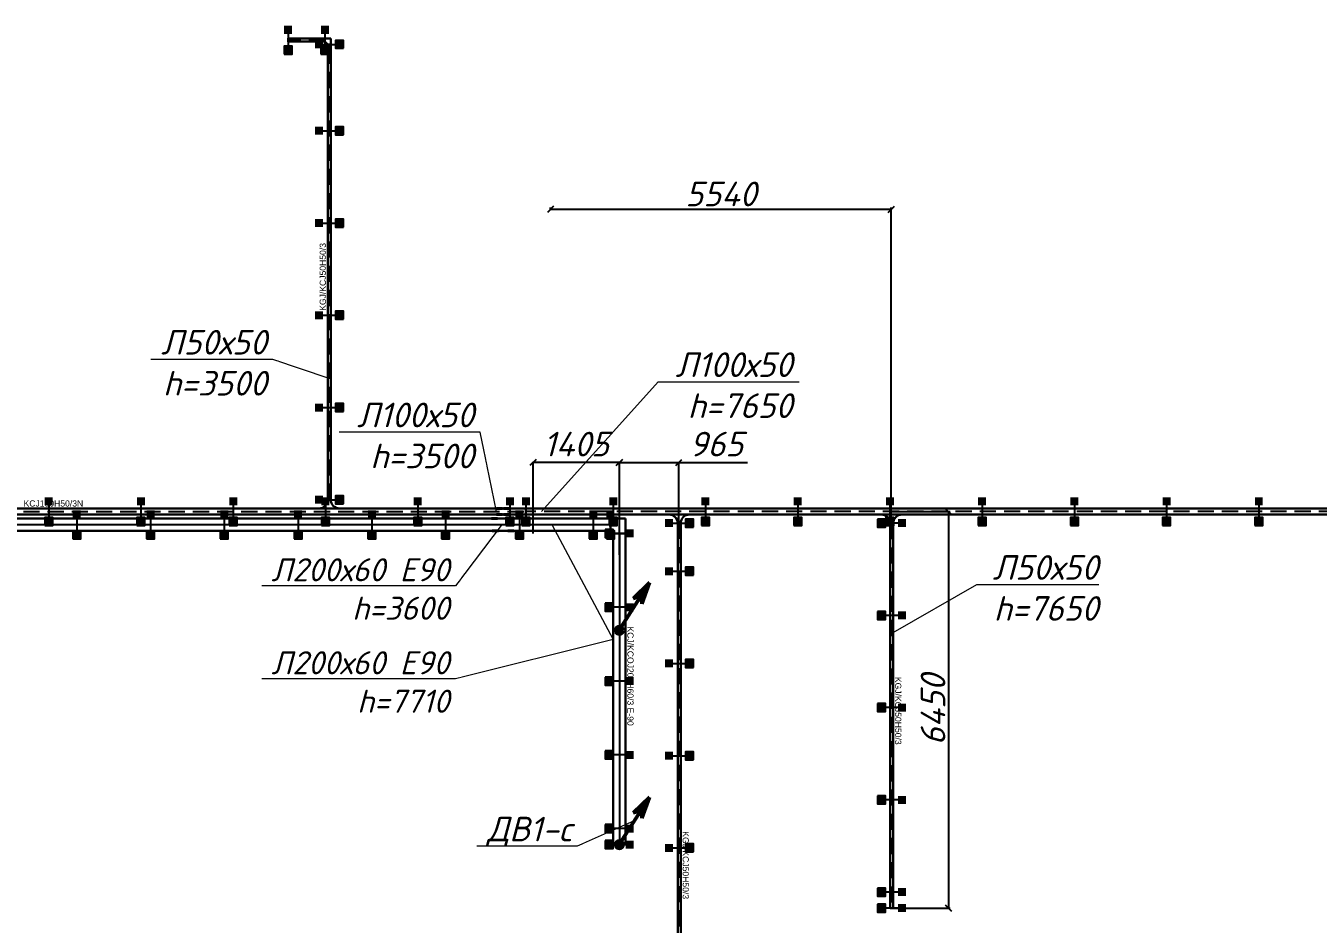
# Model space of a CAD drawing. Extents: x 221643 to 289394, y 86804 to 109436.
# Drawn here: x 246856 to 248958, y 102411 to 103871 of the extents above; entities that cross this region are included whole.
import ezdxf
from ezdxf import colors
from ezdxf.entities.mleader import LeaderData, LeaderLine
from ezdxf.math import Vec2, Vec3

# ---------------------------------------------------------------- set-up
doc = ezdxf.new("R2010")
doc.units = 0
doc.linetypes.add('DASHED2', pattern=[0.375, 0.25, -0.125])
doc.layers.get('Defpoints').update_dxf_attribs({"color": 140})
doc.layers.add('BAKS_opis', color=7, linetype='Continuous')
doc.layers.add("E_Прив'язки", color=24, linetype='Continuous')
for name, color, linetype, lineweight in [('E_Лотки', 5, 'Continuous', 30), ('E_Лотки_аварійні', 1, 'Continuous', 30), ('E_Позначення', 7, 'Continuous', 15), ('E_Щити', 1, 'Continuous', 50)]:
    doc.layers.add(name, color=color, linetype=linetype, lineweight=lineweight)
doc.layers.add('E_Лотки_опори_опуски', color=2, linetype='Continuous', plot=False)
doc.styles.add('GOST 2.304', font='isocpeui.ttf')
doc.styles.add('ROMANS', font='ROMANS')
doc.styles.get("Standard").update_dxf_attribs({"font": 'arial.ttf'})
doc.styles.add('ГОСТ 2.304', font='isocpeui.ttf')
doc.dimstyles.new('1to10', dxfattribs={"dimtxt": 40, "dimasz": 10, "dimexe": 3, "dimexo": 0, "dimgap": 5, "dimtad": 1, "dimdec": 0, "dimlfac": 10, "dimrnd": 5, "dimtxsty": 'GOST 2.304', "dimblk": 'OBLIQUE', "dimcen": 2.5, "dimadec": 0, "dimazin": 0, "dimtfac": 1, "dimtdec": 0, "dimtmove": 0, "dimatfit": 3, "dimfxl": 1, "dimarcsym": 0})
doc.dimstyles.new('ISO-25', dxfattribs={"dimtxt": 2.5, "dimasz": 2.5, "dimexe": 1.25, "dimexo": 0.625, "dimtad": 1, "dimtxsty": 'Standard', "dimcen": 2.5, "dimadec": 0, "dimazin": 0, "dimtfac": 1, "dimtmove": 0, "dimatfit": 3, "dimfxl": 1, "dimarcsym": 0})

# ---------------------------------------------------------------- blocks, each defined once
blk = doc.blocks.new('_None')
blk = doc.blocks.new('*U15')
at = {"lineweight": -2}
h = blk.add_hatch(color=256, dxfattribs=at)
h.paths.add_polyline_path([(8.77, 16.13), (3.9, 10.61), (6.34, 11.65)])
h.paths.add_polyline_path([(8.77, 16.13), (6.34, 11.65), (6.79, 9.05)])
h = blk.add_hatch(color=256, dxfattribs=at)
edge = h.paths.add_edge_path()
edge.add_arc((0.07, 0), 1.28, 0, 360)
for p, q in [((0, 0), (8.77, 16.13)), ((8.77, 16.13), (3.9, 10.61)), ((8.77, 16.13), (6.79, 9.05)), ((3.9, 10.61), (6.34, 11.65)), ((6.34, 11.65), (6.79, 9.05))]:
    blk.add_line(p, q, dxfattribs=at)
blk.add_circle((0.11, 0), 1.24, dxfattribs=at)
blk = doc.blocks.new('BAKS_452')
at = {"layer": 'BAKS_opis', "color": 105, "linetype": 'DASHED2'}
blk.add_line((0, 0), (0, -505.9), dxfattribs=at)
at = {"layer": 'E_Лотки_аварійні'}
for points in [[(-10, 0), (-10, -505.9), (10, -505.9), (10, 0)], [(-10, 0), (-10, -505.9), (-10, -505.9), (-10, 0)], [(10, 0), (10, -505.9), (-10, -505.9), (-10, 0)], [(10, 0), (10, -505.9), (10, -505.9), (10, 0)]]:
    blk.add_3dface(points, dxfattribs=at)
at = {"flags": 1}
for tag, p in [('LENGTH', (0, 14.5)), ('ID', (10, 14.5)), ('ATT_1', (0, -505.9)), ('ATT_2', (0, -505.9)), ('ATT_3', (0, -505.9)), ('ATT_4', (0, -505.9)), ('ATT_5', (0, -505.9)), ('AN', (0, -505.9)), ('TYP', (0, -505.9)), ('NAME', (0, -505.9)), ('P1X', (0, -505.9)), ('P2X', (0, -505.9)), ('P1Y', (0, -505.9)), ('P2Y', (0, -505.9)), ('LUSTRO', (0, -505.9))]:
    blk.add_attdef(tag, p, '', height=2.5, dxfattribs=at)
at = {"layer": 'BAKS_opis'}
blk.add_attdef('SYMBOL', (13, -151.2), '', height=10, rotation=270, dxfattribs=at)
blk = doc.blocks.new('A$C59DD2DC5')
at = {"linetype": 'Continuous'}
for p, q in [((0, 245), (200, 245)), ((0, 245), (0, 0)), ((200, 245), (245, 200)), ((245, 200), (245, 0)), ((245, 0), (0, 0))]:
    blk.add_line(p, q, dxfattribs=at)
blk = doc.blocks.new('KK___200')
at = {"xscale": 0.1, "yscale": 0.1, "zscale": 0.1, "rotation": 270}
blk.add_blockref('A$C59DD2DC5', (-10, 24.5), dxfattribs=at)
at = {"style": 'ROMANS', "flags": 9}
for tag, p in [('SYMBOL', (-1539.6, 1841)), ('ID', (-1539.3, 1841)), ('NAME', (-1538.9, 1841)), ('TYP', (-1538.6, 1841)), ('LENGTH', (-1538.3, 1841)), ('ATT_1', (-1538, 1841)), ('ATT_2', (-1537.6, 1841)), ('ATT_3', (-1537.3, 1841)), ('ATT_4', (-1536.9, 1841)), ('ATT_5', (-1536.5, 1841)), ('LUSTRO', (-1536.2, 1841)), ('P1', (-1535.8, 1841)), ('P2', (-1535.5, 1841)), ('AN', (-1535.2, 1841))]:
    blk.add_attdef(tag, p, '', height=0.3, rotation=90, dxfattribs=at)
blk = doc.blocks.new('BAKS_453')
at = {"layer": 'BAKS_opis', "color": 105, "linetype": 'DASHED2'}
blk.add_line((0, 0), (2668, 0), dxfattribs=at)
at = {"layer": 'E_Лотки_аварійні'}
for points in [[(0, -10), (2668, -10), (2668, 10), (0, 10)], [(0, 10), (2668, 10), (2668, -10), (0, -10)], [(0, 10), (2668, 10), (2668, 10), (0, 10)], [(0, -10), (2668, -10), (2668, -10), (0, -10)]]:
    blk.add_3dface(points, dxfattribs=at)
at = {"flags": 1}
for tag, p in [('ID', (-14.5, 10)), ('LENGTH', (-14.5, 0)), ('ATT_1', (2682.5, 0)), ('ATT_2', (2682.5, 0)), ('ATT_3', (2682.5, 0)), ('ATT_4', (2682.5, 0)), ('ATT_5', (2682.5, 0)), ('AN', (2682.5, 0)), ('TYP', (2682.5, 0)), ('NAME', (2682.5, 0)), ('P1X', (2682.5, 0)), ('P2X', (2682.5, 0)), ('P1Y', (2682.5, 0)), ('P2Y', (2682.5, 0))]:
    blk.add_attdef(tag, p, '', height=2.5, dxfattribs=at)
at = {"layer": 'BAKS_opis'}
blk.add_attdef('SYMBOL', (1239.5, 13), '', height=10, rotation=360, dxfattribs=at)
blk = doc.blocks.new('_Oblique')
at = {"color": 0, "linetype": 'ByBlock', "lineweight": -2}
blk.add_line((-0.5, -0.5), (0.5, 0.5), dxfattribs=at)
blk = doc.blocks.new('*D422')
at = {"layer": 'Defpoints', "color": 0, "transparency": 16777216}
for p in [(247681.3, 103161.2), (247681.3, 103045.8), (247821.7, 103011.1)]:
    blk.add_point(p, dxfattribs=at)
at = {"layer": "E_Прив'язки", "color": 0, "lineweight": -2, "transparency": 16777216}
for p, q in [((247681.3, 103045.8), (247681.3, 103162.5)), ((247821.7, 103161.2), (247681.3, 103161.2)), ((247821.7, 103011.1), (247821.7, 103162.5))]:
    blk.add_line(p, q, dxfattribs=at)
at = {"layer": "E_Прив'язки", "color": 0, "lineweight": -2, "transparency": 16777216, "xscale": 10, "yscale": 10, "zscale": 10, "rotation": 180}
blk.add_blockref('_Oblique', (247681.3, 103161.2), dxfattribs=at)
at = {"layer": "E_Прив'язки", "color": 0, "lineweight": -2, "transparency": 16777216, "xscale": 10, "yscale": 10, "zscale": 10}
blk.add_blockref('_Oblique', (247821.7, 103161.2), dxfattribs=at)
at = {"layer": "E_Прив'язки", "color": 0, "transparency": 16777216, "insert": (247751.5, 103191.2), "char_height": 40, "attachment_point": 5, "style": 'GOST 2.304', "bg_fill": 3, "box_fill_scale": 1.1, "bg_fill_color": 256, "bg_fill_true_color": 13158600, "bg_fill_transparency": 0}
blk.add_mtext('1405', dxfattribs=at)
blk = doc.blocks.new('*D423')
at = {"layer": 'Defpoints', "color": 0, "transparency": 16777216}
for p in [(247918.3, 103161.2), (247918.3, 103045.8), (247821.7, 103011.1)]:
    blk.add_point(p, dxfattribs=at)
at = {"layer": "E_Прив'язки", "color": 0, "lineweight": -2, "transparency": 16777216}
for p, q in [((247821.7, 103011.1), (247821.7, 103162.5)), ((247821.7, 103161.2), (247918.3, 103161.2)), ((247918.3, 103045.8), (247918.3, 103162.5)), ((247918.3, 103161.2), (248030.3, 103161.2))]:
    blk.add_line(p, q, dxfattribs=at)
at = {"layer": "E_Прив'язки", "color": 0, "lineweight": -2, "transparency": 16777216, "xscale": 10, "yscale": 10, "zscale": 10, "rotation": 180}
blk.add_blockref('_Oblique', (247821.7, 103161.2), dxfattribs=at)
at = {"layer": "E_Прив'язки", "color": 0, "lineweight": -2, "transparency": 16777216, "xscale": 10, "yscale": 10, "zscale": 10}
blk.add_blockref('_Oblique', (247918.3, 103161.2), dxfattribs=at)
at = {"layer": "E_Прив'язки", "color": 0, "transparency": 16777216, "insert": (247979.3, 103191.2), "char_height": 40, "attachment_point": 5, "style": 'GOST 2.304', "bg_fill": 3, "box_fill_scale": 1.1, "bg_fill_color": 256, "bg_fill_true_color": 13158600, "bg_fill_transparency": 0}
blk.add_mtext('965', dxfattribs=at)
blk = doc.blocks.new('A$C3C5B6495')
at = {"linetype": 'Continuous'}
for p, q in [((0, 33), (0, 0)), ((14, 19), (14, 14))]:
    blk.add_line(p, q, dxfattribs=at)
for centre, start, end in [((14, 33), 180, 270), ((14, 0), 90, 180)]:
    blk.add_arc(centre, 14, start, end, dxfattribs=at)
blk = doc.blocks.new('TKD___50')
blk.add_blockref('A$C3C5B6495', (0, -16.5))
blk = doc.blocks.new('BAKS_1677')
at = {"layer": 'BAKS_opis', "linetype": 'DASHED2', "ltscale": 105}
blk.add_line((0, 0), (0, -626), dxfattribs=at)
at = {"layer": 'E_Лотки'}
for points in [[(-2.5, 0), (-2.5, -626), (2.5, -626), (2.5, 0)], [(-2.5, 0), (-2.5, -626), (-2.5, -626), (-2.5, 0)], [(2.5, 0), (2.5, -626), (-2.5, -626), (-2.5, 0)], [(2.5, 0), (2.5, -626), (2.5, -626), (2.5, 0)]]:
    blk.add_3dface(points, dxfattribs=at)
at = {"flags": 1}
for tag, p in [('LENGTH', (0, 0)), ('ID', (2.5, 0)), ('ATT_2', (0, -626)), ('ATT_3', (0, -626)), ('ATT_1', (0, -626)), ('ATT_4', (0, -626)), ('ATT_5', (0, -626)), ('AN', (0, -626)), ('TYP', (0, -626)), ('P2X', (0, -626)), ('P2Y', (0, -626)), ('LUSTRO', (0, -626)), ('NAME', (0, -626)), ('P1X', (0, -626)), ('P1Y', (0, -626))]:
    blk.add_attdef(tag, p, '', height=2.5, dxfattribs=at)
at = {"layer": 'BAKS_opis'}
blk.add_attdef('SYMBOL', (5.5, -250), '', height=10, rotation=270, dxfattribs=at)
blk = doc.blocks.new('BAKS_1683')
at = {"layer": 'BAKS_opis', "linetype": 'DASHED2', "ltscale": 105}
blk.add_line((0, 0), (0, 1128.2), dxfattribs=at)
at = {"layer": 'E_Лотки'}
for points in [[(2.5, 0), (2.5, 1128.2), (-2.5, 1128.2), (-2.5, 0)], [(-2.5, 0), (-2.5, 1128.2), (2.5, 1128.2), (2.5, 0)], [(-2.5, 0), (-2.5, 1128.2), (-2.5, 1128.2), (-2.5, 0)], [(2.5, 0), (2.5, 1128.2), (2.5, 1128.2), (2.5, 0)]]:
    blk.add_3dface(points, dxfattribs=at)
at = {"flags": 1}
for tag, p in [('ATT_2', (0, 1128.2)), ('ATT_3', (0, 1128.2)), ('ATT_1', (0, 1128.2)), ('ATT_4', (0, 1128.2)), ('ATT_5', (0, 1128.2)), ('AN', (0, 1128.2)), ('TYP', (0, 1128.2)), ('P2X', (0, 1128.2)), ('P2Y', (0, 1128.2)), ('LUSTRO', (0, 1128.2)), ('NAME', (0, 1128.2)), ('P1X', (0, 1128.2)), ('P1Y', (0, 1128.2)), ('ID', (-2.5, 0)), ('LENGTH', (0, 0))]:
    blk.add_attdef(tag, p, '', height=2.5, dxfattribs=at)
at = {"layer": 'BAKS_opis'}
blk.add_attdef('SYMBOL', (5.5, 627.1), '', height=10, rotation=270, dxfattribs=at)
blk = doc.blocks.new('A$C44C0357C')
at = {"linetype": 'Continuous'}
for p, q in [((0, 95), (50, 95)), ((0, 95), (0, 0)), ((95, 0), (0, 0)), ((50, 95), (95, 50)), ((95, 50), (95, 0))]:
    blk.add_line(p, q, dxfattribs=at)
blk = doc.blocks.new('KK___50')
at = {"xscale": 0.1, "yscale": 0.1, "zscale": 0.1, "rotation": 270}
blk.add_blockref('A$C44C0357C', (-2.5, 9.5), dxfattribs=at)
at = {"style": 'ROMANS', "flags": 9}
for tag, p in [('SYMBOL', (-1370.4, 2080.3)), ('NAME', (-1369.7, 2080.3)), ('TYP', (-1369.4, 2080.3)), ('LENGTH', (-1369.1, 2080.3)), ('ATT_1', (-1368.7, 2080.3)), ('ATT_2', (-1368.4, 2080.3)), ('ATT_3', (-1368, 2080.3)), ('ATT_4', (-1367.7, 2080.3)), ('ATT_5', (-1367.3, 2080.3)), ('LUSTRO', (-1366.9, 2080.3)), ('P2', (-1366.3, 2080.3)), ('AN', (-1366, 2080.3)), ('ID', (-1370, 2080.3)), ('P1', (-1366.6, 2080.3))]:
    blk.add_attdef(tag, p, '', height=0.3, rotation=90, dxfattribs=at)
blk = doc.blocks.new('BAKS_1685')
at = {"layer": 'BAKS_opis', "linetype": 'DASHED2', "ltscale": 105}
blk.add_line((0, 0), (0, 740.6), dxfattribs=at)
at = {"layer": 'E_Лотки'}
for points in [[(2.5, 0), (2.5, 740.6), (-2.5, 740.6), (-2.5, 0)], [(-2.5, 0), (-2.5, 740.6), (2.5, 740.6), (2.5, 0)], [(-2.5, 0), (-2.5, 740.6), (-2.5, 740.6), (-2.5, 0)], [(2.5, 0), (2.5, 740.6), (2.5, 740.6), (2.5, 0)]]:
    blk.add_3dface(points, dxfattribs=at)
at = {"flags": 1}
for tag, p in [('ATT_1', (0, 740.6)), ('ATT_2', (0, 740.6)), ('ATT_3', (0, 740.6)), ('ATT_4', (0, 740.6)), ('ATT_5', (0, 740.6)), ('AN', (0, 740.6)), ('TYP', (0, 740.6)), ('NAME', (0, 740.6)), ('P1X', (0, 740.6)), ('P2X', (0, 740.6)), ('P1Y', (0, 740.6)), ('P2Y', (0, 740.6)), ('LUSTRO', (0, 740.6)), ('ID', (-2.5, 0)), ('LENGTH', (0, 0))]:
    blk.add_attdef(tag, p, '', height=2.5, dxfattribs=at)
at = {"layer": 'BAKS_opis'}
blk.add_attdef('SYMBOL', (-5.5, 307.3), '', height=10, rotation=90, dxfattribs=at)
blk = doc.blocks.new('BAKS_1686')
at = {"layer": 'BAKS_opis', "linetype": 'DASHED2', "ltscale": 105}
blk.add_line((0, 0), (-60, 0), dxfattribs=at)
at = {"layer": 'E_Лотки'}
for points in [[(0, 2.5), (-60, 2.5), (-60, -2.5), (0, -2.5)], [(0, 2.5), (-60, 2.5), (-60, 2.5), (0, 2.5)], [(0, -2.5), (-60, -2.5), (-60, 2.5), (0, 2.5)], [(0, -2.5), (-60, -2.5), (-60, -2.5), (0, -2.5)]]:
    blk.add_3dface(points, dxfattribs=at)
at = {"flags": 1}
for tag, p in [('ATT_1', (-60, 0)), ('ATT_2', (-60, 0)), ('ATT_3', (-60, 0)), ('ATT_4', (-60, 0)), ('ATT_5', (-60, 0)), ('AN', (-60, 0)), ('TYP', (-60, 0)), ('NAME', (-60, 0)), ('P1X', (-60, 0)), ('P2X', (-60, 0)), ('P1Y', (-60, 0)), ('P2Y', (-60, 0)), ('LUSTRO', (-60, 0)), ('LENGTH', (0, 0)), ('ID', (0, -2.5))]:
    blk.add_attdef(tag, p, '', height=2.5, dxfattribs=at)
at = {"layer": 'BAKS_opis', "flags": 1}
blk.add_attdef('SYMBOL', (-30, 5.5), '', height=10, rotation=0, dxfattribs=at)
blk = doc.blocks.new('A$C34620F73')
for p, q in [((0, 1), (10, 1)), ((0, 0), (0, 1)), ((10, 0), (0, 0)), ((10, 1), (10, 0))]:
    blk.add_line(p, q)
blk = doc.blocks.new('LG___H')
at = {"rotation": 270}
blk.add_blockref('A$C34620F73', (-0.5, 10), dxfattribs=at)
at = {"style": 'ROMANS', "flags": 9}
for tag, p in [('SYMBOL', (-0.7, 7.2)), ('ID', (-0.7, 6.8)), ('NAME', (-0.7, 6.5)), ('TYP', (-0.7, 6.2)), ('LENGTH', (-0.7, 5.9)), ('ATT_1', (-0.7, 5.5)), ('ATT_2', (-0.7, 5.2)), ('ATT_3', (-0.7, 4.8)), ('ATT_4', (-0.7, 4.5)), ('ATT_5', (-0.7, 4.1)), ('LUSTRO', (-0.7, 3.7)), ('P1', (-0.7, 3.4)), ('P2', (-0.7, 3.1)), ('AN', (-0.7, 2.8))]:
    blk.add_attdef(tag, p, '', height=0.3, dxfattribs=at)
blk = doc.blocks.new('BAKS_1716')
at = {"layer": 'BAKS_opis', "linetype": 'DASHED2', "ltscale": 105}
blk.add_line((0, 0), (-3442, 0), dxfattribs=at)
at = {"layer": 'E_Лотки'}
for points in [[(0, 5), (-3442, 5), (-3442, -5), (0, -5)], [(0, 5), (-3442, 5), (-3442, 5), (0, 5)], [(0, -5), (-3442, -5), (-3442, 5), (0, 5)], [(0, -5), (-3442, -5), (-3442, -5), (0, -5)]]:
    blk.add_3dface(points, dxfattribs=at)
at = {"flags": 1}
for tag, p in [('ATT_1', (-3442, 0)), ('ATT_2', (-3442, 0)), ('ATT_3', (-3442, 0)), ('ATT_4', (-3442, 0)), ('ATT_5', (-3442, 0)), ('AN', (-3442, 0)), ('TYP', (-3442, 0)), ('NAME', (-3442, 0)), ('P1X', (-3442, 0)), ('P2X', (-3442, 0)), ('P1Y', (-3442, 0)), ('P2Y', (-3442, 0)), ('LUSTRO', (-3442, 0)), ('LENGTH', (0, 0)), ('ID', (0, -5))]:
    blk.add_attdef(tag, p, '', height=2.5, dxfattribs=at)
at = {"layer": 'BAKS_opis'}
blk.add_attdef('SYMBOL', (-1775, 8), '', height=10, rotation=360, dxfattribs=at)
blk = doc.blocks.new('BAKS_1717')
at = {"layer": 'BAKS_opis', "linetype": 'DASHED2', "ltscale": 105}
blk.add_line((0, 0), (1526, 0), dxfattribs=at)
at = {"layer": 'E_Лотки'}
for points in [[(0, -5), (1526, -5), (1526, 5), (0, 5)], [(0, 5), (1526, 5), (1526, -5), (0, -5)], [(0, 5), (1526, 5), (1526, 5), (0, 5)], [(0, -5), (1526, -5), (1526, -5), (0, -5)]]:
    blk.add_3dface(points, dxfattribs=at)
at = {"flags": 1}
for tag, p in [('ID', (0, 5)), ('LENGTH', (0, 0)), ('ATT_1', (1526, 0)), ('ATT_2', (1526, 0)), ('ATT_3', (1526, 0)), ('ATT_4', (1526, 0)), ('ATT_5', (1526, 0)), ('AN', (1526, 0)), ('TYP', (1526, 0)), ('NAME', (1526, 0)), ('P1X', (1526, 0)), ('P2X', (1526, 0)), ('P1Y', (1526, 0)), ('P2Y', (1526, 0)), ('LUSTRO', (1526, 0))]:
    blk.add_attdef(tag, p, '', height=2.5, dxfattribs=at)
at = {"layer": 'BAKS_opis'}
blk.add_attdef('SYMBOL', (709, 8), '', height=10, rotation=360, dxfattribs=at)
blk = doc.blocks.new('podpora_200')
for points in [[(-6.5, 10), (0, 10), (6.5, 10), (6.5, 23.1), (-6.5, 23.1)], [(-6.5, -23.1), (6.5, -23.1), (6.5, -10), (-6.5, -10)]]:
    blk.add_hatch(color=256).paths.add_polyline_path(points)
blk.add_line((0, 10), (0, -10))
blk.add_lwpolyline([(-6.5, -23.1), (6.5, -23.1), (6.5, -10), (-6.5, -10)], close=True)
at = {"style": 'ROMANS', "flags": 9}
for tag, p in [('SYMBOL', (3.3, 14.9)), ('TYP', (3.3, 13.9)), ('ATT_1', (3.3, 13.2)), ('ATT_2', (3.3, 12.9)), ('ATT_3', (3.3, 12.5)), ('ATT_4', (3.3, 12.2)), ('ATT_5', (3.3, 11.8)), ('AN', (3.3, 10.8)), ('ELEM', (3.3, 10.5)), ('ID', (3.3, 14.5)), ('NAME', (3.3, 14.2)), ('LENGTH', (3.3, 13.6)), ('P1', (3.3, 11.4)), ('P2', (3.3, 11.1))]:
    blk.add_attdef(tag, p, '', height=0.3, dxfattribs=at)
blk = doc.blocks.new('*D1729')
at = {"layer": 'Defpoints', "color": 0, "transparency": 16777216}
for p in [(247709.7, 103572.9), (247709.7, 103572.9), (248263.9, 103062.6)]:
    blk.add_point(p, dxfattribs=at)
at = {"layer": "E_Прив'язки", "color": 0, "lineweight": -2, "transparency": 16777216}
for p, q in [((247709.7, 103572.9), (247709.7, 103575.9)), ((248263.9, 103062.6), (248263.9, 103575.9)), ((248263.9, 103572.9), (247709.7, 103572.9))]:
    blk.add_line(p, q, dxfattribs=at)
at = {"layer": "E_Прив'язки", "color": 0, "lineweight": -2, "transparency": 16777216, "xscale": 10, "yscale": 10, "zscale": 10, "rotation": 180}
blk.add_blockref('_Oblique', (247709.7, 103572.9), dxfattribs=at)
at = {"layer": "E_Прив'язки", "color": 0, "lineweight": -2, "transparency": 16777216, "xscale": 10, "yscale": 10, "zscale": 10}
blk.add_blockref('_Oblique', (248263.9, 103572.9), dxfattribs=at)
at = {"layer": "E_Прив'язки", "color": 0, "transparency": 16777216, "insert": (247986.8, 103597.9), "char_height": 40, "attachment_point": 5, "style": 'GOST 2.304'}
blk.add_mtext('5540', dxfattribs=at)
blk = doc.blocks.new('*D1731')
at = {"layer": 'Defpoints', "color": 0, "transparency": 16777216}
for p in [(248264.6, 103081.6), (248264.6, 102436.7), (248356.8, 102436.7)]:
    blk.add_point(p, dxfattribs=at)
at = {"layer": "E_Прив'язки", "color": 0, "lineweight": -2, "transparency": 16777216}
for p, q in [((248264.6, 103081.6), (248359.8, 103081.6)), ((248356.8, 103081.6), (248356.8, 102436.7)), ((248264.6, 102436.7), (248359.8, 102436.7))]:
    blk.add_line(p, q, dxfattribs=at)
at = {"layer": "E_Прив'язки", "color": 0, "lineweight": -2, "transparency": 16777216, "xscale": 10, "yscale": 10, "zscale": 10}
for p, rotation in [((248356.8, 103081.6), 90), ((248356.8, 102436.7), 270)]:
    blk.add_blockref('_Oblique', p, dxfattribs=dict(at, rotation=rotation))
at = {"layer": "E_Прив'язки", "color": 0, "transparency": 16777216, "insert": (248331.8, 102759.1), "char_height": 40, "attachment_point": 5, "rotation": 90, "style": 'GOST 2.304'}
blk.add_mtext('6450', dxfattribs=at)

msp = doc.modelspace()

# ---------------------------------------------------------------- block references
at = {"layer": 'E_Лотки'}
msp.add_blockref('BAKS_1686', (247342.8405, 103848.2261), dxfattribs=at)
for name, p, rotation in [('KK___50', (247342.8405, 103848.2261), 270), ('TKD___50', (247349.8405, 103086.6243), 89.99999999999999), ('LG___H', (247631.766, 103086.6243), 90), ('LG___H', (247631.766, 103076.6243), 90), ('LG___H', (247643.0319, 103086.6243), 90), ('LG___H', (247643.0319, 103076.6243), 90), ('TKD___50', (248264.6125, 103076.6243), 270)]:
    msp.add_blockref(name, p, dxfattribs=dict(at, rotation=rotation))
for name, p in [('BAKS_1685', (247349.8405, 103100.6243)), ('BAKS_1677', (248264.6125, 103062.6243))]:
    msp.add_blockref(name, p, dxfattribs=at).add_auto_attribs({'SYMBOL': 'KGJ/KCJ50H50/3'})
at = {"layer": 'E_Лотки_аварійні'}
msp.add_blockref('BAKS_453', (245139.1584, 103060.309), dxfattribs=at)
for name, p, rotation in [('LG___H', (247623.7247, 103070.309), 90), ('LG___H', (247648.8879, 103070.309), 90), ('KK___200', (247807.2014, 103060.309), 269.9999999999994), ('LG___H', (247624.8984, 103050.309), 90), ('LG___H', (247650.0616, 103050.309), 90)]:
    msp.add_blockref(name, p, dxfattribs=dict(at, rotation=rotation))
msp.add_blockref('BAKS_452', (247821.7014, 103045.809), dxfattribs=at).add_auto_attribs({'SYMBOL': 'KCJ/KCOJ200H60/3 E-90'})
at = {"layer": 'E_Лотки_опори_опуски'}
for p in [(247282.8251, 103848.2261), (247342.8405, 103848.2261), (246893.6584, 103081.6243), (247043.6584, 103081.6243), (247193.6584, 103081.6243), (247343.6584, 103081.6243), (247493.6584, 103081.6243), (247643.6584, 103081.6243), (248111.6584, 103081.6243), (248261.6584, 103081.6243), (248411.6584, 103081.6243), (248561.6584, 103081.6243), (248711.6584, 103081.6243), (248861.6584, 103081.6243), (246939.1584, 103060.309), (247059.1584, 103060.309), (247179.1584, 103060.309), (247299.1584, 103060.309), (247419.1584, 103060.309), (247539.1584, 103060.309), (247659.1584, 103060.309)]:
    msp.add_blockref('podpora_200', p, dxfattribs=at)
for p, rotation in [((247349.8405, 103841.2261), 90), ((247349.8405, 103700.6243), 90), ((247349.8405, 103550.6243), 90), ((247349.8405, 103400.6243), 90), ((247349.8405, 103250.6243), 90), ((247349.8405, 103100.6243), 90), ((248264.6125, 103062.6243), 270), ((247919.0791, 102984.409), 90), ((247821.7014, 102925.809), 270), ((248264.6125, 102912.6243), 270), ((247919.0791, 102834.409), 90), ((247821.7014, 102805.809), 270), ((248264.6125, 102762.6243), 270), ((247821.7014, 102685.809), 270), ((247919.0791, 102684.409), 90), ((248264.6125, 102612.6243), 270), ((247821.7014, 102565.809), 270), ((247821.7014, 102539.8704), 270), ((247919.0791, 102534.409), 90), ((248264.6125, 102462.6243), 270), ((248264.6125, 102436.6608), 270)]:
    msp.add_blockref('podpora_200', p, dxfattribs=dict(at, rotation=rotation))
at = {"layer": 'E_Щити', "xscale": 5.000000000000003, "yscale": 5.000000000000003, "zscale": 5.000000000000003, "rotation": 355.953213338055}
for p in [(247821.1432, 102888.5308), (247821.1432, 102539.916)]:
    msp.add_blockref('*U15', p, dxfattribs=at)

# ---------------------------------------------------------------- next in the draw order: dimensions: what is measured, and where the dimension line sits
at = {"layer": "E_Прив'язки"}
dim = msp.add_linear_dim(base=(247681.3243, 103161.204), p1=(247821.7014, 103011.0722), p2=(247681.3243, 103045.809), dimstyle='ISO-25', override={"dimtxt": 40, "dimasz": 10, "dimexo": 0, "dimgap": 10, "dimlfac": 10, "dimrnd": 5, "dimtxsty": 'GOST 2.304', "dimblk1": 'Oblique', "dimblk2": 'Oblique', "dimsah": 1, "dimfxl": 1.25, "dimtfill": 1}, dxfattribs=at)
dim.commit()
dim.dimension.update_dxf_attribs({"geometry": '*D422', "text_midpoint": (247751.5129, 103191.204)})

# ---------------------------------------------------------------- next in the draw order: leaders
at = {"layer": 'E_Позначення'}
ml = msp.add_multileader_mtext('Standard', dxfattribs=at)
ml.set_content('Л50х50\\Ph=3500', color=256, style='ГОСТ 2.304')
ml.set_leader_properties(color=256, linetype='ByLayer', lineweight=-1)
ml.set_arrow_properties(name='NONE')
ml.build(insert=Vec2(0, 0))
ml.multileader.update_dxf_attribs({"has_dogleg": 0, "text_left_attachment_type": 6, "text_right_attachment_type": 6, "dogleg_length": 0, "arrow_head_size": 0.1})
ctx = ml.context
ctx.base_point, ctx.char_height, ctx.arrow_head_size, ctx.landing_gap_size, ctx.plane_origin = Vec3(247050.6049, 103328.7888), 40, 0.1, 10, Vec3(248987.1125, 102754.9517)
ctx.left_attachment, ctx.right_attachment, ctx.text_align_type = 6, 6, 2
notes = []
notes.append((ctx, [(1, (1, 1, 0), (247258.1503, 103328.7888), (-1, 0), 0, [(0, [(247349.8405, 103297.8125)], 0, [])])]))
ctx.mtext.insert, ctx.mtext.alignment, ctx.mtext.flow_direction = Vec3(247248.1503, 103376.7888), 3, 5
ctx.mtext.has_bg_fill, ctx.mtext.bg_color, ctx.mtext.bg_scale_factor, ctx.mtext.bg_transparency, ctx.mtext.use_window_bg_color = 1, -1027028792, 1.5, 0, 1
ml = msp.add_multileader_mtext('Standard', dxfattribs=at)
ml.set_content('Л200х60 Е90\\Ph=3600', color=256, style='ГОСТ 2.304')
ml.set_leader_properties(color=256, linetype='ByLayer', lineweight=-1)
ml.set_arrow_properties(name='NONE')
ml.build(insert=Vec2(0, 0))
ml.multileader.update_dxf_attribs({"has_dogleg": 0, "text_left_attachment_type": 6, "text_right_attachment_type": 6, "text_top_attachment_type": 10, "dogleg_length": 0, "arrow_head_size": 0.1})
ctx = ml.context
ctx.base_point, ctx.char_height, ctx.arrow_head_size, ctx.landing_gap_size, ctx.plane_origin = Vec3(247221.6649, 102960.5378), 37.5, 0.1, 10, Vec3(247235.6344, 103036.4591)
ctx.left_attachment, ctx.right_attachment, ctx.text_align_type = 6, 6, 2
notes.append((ctx, [(1, (1, 1, 0), (247555.1024, 102960.5378), (-1, 0), 0, [(0, [(247631.1225, 103060.809)], 0, [])])]))
ctx.mtext.insert, ctx.mtext.alignment, ctx.mtext.flow_direction = Vec3(247545.1024, 103005.5378), 3, 5
ctx.mtext.has_bg_fill, ctx.mtext.bg_color, ctx.mtext.bg_scale_factor, ctx.mtext.bg_transparency, ctx.mtext.use_window_bg_color = 1, -1027028792, 1.5, 0, 1
ml = msp.add_multileader_mtext('Standard', dxfattribs=at)
ml.set_content('Л50х50\\Ph=7650', color=256, style='ГОСТ 2.304')
ml.set_leader_properties(color=256, linetype='ByLayer', lineweight=-1)
ml.set_arrow_properties(name='NONE')
ml.build(insert=Vec2(0, 0))
ml.multileader.update_dxf_attribs({"has_dogleg": 0, "text_left_attachment_type": 6, "text_right_attachment_type": 6, "dogleg_length": 0, "arrow_head_size": 0.1})
ctx = ml.context
ctx.base_point, ctx.char_height, ctx.arrow_head_size, ctx.landing_gap_size, ctx.plane_origin = Vec3(248403.0896, 102962.6032), 40, 0.1, 10, Vec3(250280.3803, 102257.389)
ctx.left_attachment, ctx.right_attachment, ctx.text_align_type = 6, 6, 2
notes.append((ctx, [(0, (1, 1, 0), (248403.0896, 102962.6032), (1, 0), 0, [(1, [(248266.9833, 102885.045)], 0, [])])]))
ctx.mtext.insert, ctx.mtext.alignment, ctx.mtext.flow_direction = Vec3(248600.635, 103010.6032), 3, 5
ctx.mtext.has_bg_fill, ctx.mtext.bg_color, ctx.mtext.bg_scale_factor, ctx.mtext.bg_transparency, ctx.mtext.use_window_bg_color = 1, -1027028792, 1.5, 0, 1
ml = msp.add_multileader_mtext('Standard', dxfattribs=at)
ml.set_content('ДВ1-с', color=256, style='ГОСТ 2.304')
ml.set_leader_properties(color=256, linetype='ByLayer', lineweight=-1)
ml.set_arrow_properties(name='NONE')
ml.build(insert=Vec2(0, 0))
ml.multileader.update_dxf_attribs({"has_dogleg": 0, "text_left_attachment_type": 6, "text_right_attachment_type": 6, "dogleg_length": 0, "arrow_head_size": 0.1})
ctx = ml.context
ctx.base_point, ctx.char_height, ctx.arrow_head_size, ctx.landing_gap_size, ctx.plane_origin = Vec3(247586.4703, 102537.1251), 40, 0.1, 10, Vec3(249738.4798, 102390.8002)
ctx.left_attachment, ctx.right_attachment, ctx.text_align_type = 6, 6, 2
notes.append((ctx, [(1, (1, 1, 0), (247753.1672, 102537.1251), (-1, 0), 0, [(0, [(247845.8598, 102578.5924)], 0, [])])]))
ctx.mtext.insert, ctx.mtext.alignment, ctx.mtext.flow_direction = Vec3(247743.1672, 102585.1251), 3, 5
ctx.mtext.has_bg_fill, ctx.mtext.bg_color, ctx.mtext.bg_scale_factor, ctx.mtext.bg_transparency, ctx.mtext.use_window_bg_color = 1, -1027028792, 1.5, 0, 1
for ctx, leaders in notes:
    for number, flags, end, landing, length, lines in leaders:
        leader = LeaderData()
        leader.index, (leader.has_last_leader_line, leader.has_dogleg_vector, leader.attachment_direction) = number, flags
        leader.last_leader_point, leader.dogleg_vector, leader.dogleg_length = Vec3(end), Vec3(landing), length
        for number, points, colour, breaks in lines:
            line = LeaderLine()
            line.index, line.vertices, line.color, line.breaks = number, Vec3.list(points), colors.encode_raw_color(colour), breaks
            leader.lines.append(line)
        ctx.leaders.append(leader)

# ---------------------------------------------------------------- next in the draw order: block references
at = {"layer": 'E_Лотки'}
msp.add_blockref('BAKS_1717', (246143.6584, 103081.6243), dxfattribs=at).add_auto_attribs({'SYMBOL': 'KCJ100H50/3N'})
at = {"layer": 'E_Лотки_опори_опуски'}
for p in [(247669.6584, 103081.6243), (247669.6584, 103081.6243), (247779.1584, 103060.309)]:
    msp.add_blockref('podpora_200', p, dxfattribs=at)

# ---------------------------------------------------------------- next in the draw order: dimensions: what is measured, and where the dimension line sits
at = {"layer": "E_Прив'язки"}
dim = msp.add_linear_dim(base=(247918.2971, 103161.204), p1=(247821.7014, 103011.0722), p2=(247918.2971, 103045.809), dimstyle='ISO-25', override={"dimtxt": 40, "dimasz": 10, "dimexo": 0, "dimgap": 10, "dimlfac": 10, "dimrnd": 5, "dimtxsty": 'GOST 2.304', "dimblk1": 'Oblique', "dimblk2": 'Oblique', "dimsah": 1, "dimfxl": 1.25, "dimtfill": 1}, dxfattribs=at)
dim.commit()
dim.dimension.update_dxf_attribs({"geometry": '*D423', "text_midpoint": (247979.2819, 103191.204)})
dim = msp.add_linear_dim(base=(248356.8172, 102436.6608), p1=(248264.6125, 103081.6243), p2=(248264.6125, 102436.6608), angle=90, dimstyle='1to10', dxfattribs=at)
dim.commit()
dim.dimension.update_dxf_attribs({"geometry": '*D1731', "text_midpoint": (248331.8172, 102759.1425)})

# ---------------------------------------------------------------- next in the draw order: block references
at = {"layer": 'E_Лотки'}
msp.add_blockref('BAKS_1716', (251111.6584, 103081.6243), dxfattribs=at)
at = {"layer": 'E_Лотки', "rotation": 270}
msp.add_blockref('TKD___50', (247919.0791, 103076.6243), dxfattribs=at)
at = {"layer": 'E_Лотки'}
msp.add_blockref('BAKS_1683', (247919.0791, 101934.409), dxfattribs=at).add_auto_attribs({'SYMBOL': 'KGJ/KCJ50H50/3'})
at = {"layer": 'E_Лотки_опори_опуски'}
for p in [(247811.6584, 103081.6243), (247961.6584, 103081.6243), (247807.2014, 103060.309)]:
    msp.add_blockref('podpora_200', p, dxfattribs=at)
for p, rotation in [((247919.0791, 103062.6243), 90), ((247821.7014, 103045.809), 270)]:
    msp.add_blockref('podpora_200', p, dxfattribs=dict(at, rotation=rotation))

# ---------------------------------------------------------------- next in the draw order: leaders
at = {"layer": 'E_Позначення'}
ml = msp.add_multileader_mtext('Standard', dxfattribs=at)
ml.set_content('Л100х50\\Ph=3500', color=256, style='ГОСТ 2.304')
ml.set_leader_properties(color=256, linetype='ByLayer', lineweight=-1)
ml.set_arrow_properties(name='NONE')
ml.build(insert=Vec2(0, 0))
ml.multileader.update_dxf_attribs({"has_dogleg": 0, "text_left_attachment_type": 6, "text_right_attachment_type": 6, "dogleg_length": 0, "arrow_head_size": 0.1})
ctx = ml.context
ctx.base_point, ctx.char_height, ctx.arrow_head_size, ctx.landing_gap_size, ctx.plane_origin = Vec3(247366.931, 103210.5418), 40, 0.1, 10, Vec3(249324.1356, 102636.7046)
ctx.left_attachment, ctx.right_attachment, ctx.text_align_type = 6, 6, 2
notes = []
notes.append((ctx, [(1, (1, 1, 0), (247595.1735, 103210.5418), (-1, 0), 0, [(0, [(247621.766, 103081.6243)], 0, [])])]))
ctx.mtext.insert, ctx.mtext.alignment, ctx.mtext.flow_direction = Vec3(247585.1735, 103258.5418), 3, 5
ctx.mtext.has_bg_fill, ctx.mtext.bg_color, ctx.mtext.bg_scale_factor, ctx.mtext.bg_transparency, ctx.mtext.use_window_bg_color = 1, -1027028792, 1.5, 0, 1
for ctx, leaders in notes:
    for number, flags, end, landing, length, lines in leaders:
        leader = LeaderData()
        leader.index, (leader.has_last_leader_line, leader.has_dogleg_vector, leader.attachment_direction) = number, flags
        leader.last_leader_point, leader.dogleg_vector, leader.dogleg_length = Vec3(end), Vec3(landing), length
        for number, points, colour, breaks in lines:
            line = LeaderLine()
            line.index, line.vertices, line.color, line.breaks = number, Vec3.list(points), colors.encode_raw_color(colour), breaks
            leader.lines.append(line)
        ctx.leaders.append(leader)

# ---------------------------------------------------------------- next in the draw order: leaders
ml = msp.add_multileader_mtext('Standard', dxfattribs=at)
ml.set_content('Л100х50\\Ph=7650', color=256, style='ГОСТ 2.304')
ml.set_leader_properties(color=256, linetype='ByLayer', lineweight=-1)
ml.set_arrow_properties(name='NONE')
ml.build(insert=Vec2(0, 0))
ml.multileader.update_dxf_attribs({"has_dogleg": 0, "text_left_attachment_type": 6, "text_right_attachment_type": 6, "dogleg_length": 0, "arrow_head_size": 0.1})
ctx = ml.context
ctx.base_point, ctx.char_height, ctx.arrow_head_size, ctx.landing_gap_size, ctx.plane_origin = Vec3(247884.7058, 103292.3112), 40, 0.1, 10, Vec3(249849.0751, 102636.7046)
ctx.left_attachment, ctx.right_attachment, ctx.text_align_type = 6, 6, 2
notes = []
notes.append((ctx, [(0, (1, 1, 0), (247884.7058, 103292.3112), (1, 0), 0, [(0, [(247695.044, 103081.6243)], 0, [])])]))
ctx.mtext.insert, ctx.mtext.alignment, ctx.mtext.flow_direction = Vec3(248102.9483, 103340.3112), 3, 5
ctx.mtext.has_bg_fill, ctx.mtext.bg_color, ctx.mtext.bg_scale_factor, ctx.mtext.bg_transparency, ctx.mtext.use_window_bg_color = 1, -1027028792, 1.5, 0, 1
ml = msp.add_multileader_mtext('Standard', dxfattribs=at)
ml.set_content('Л200х60 Е90\\Ph=7710', color=256, style='ГОСТ 2.304')
ml.set_leader_properties(color=256, linetype='ByLayer', lineweight=-1)
ml.set_arrow_properties(name='NONE')
ml.build(insert=Vec2(0, 0))
ml.multileader.update_dxf_attribs({"has_dogleg": 0, "text_left_attachment_type": 6, "text_right_attachment_type": 6, "text_top_attachment_type": 10, "dogleg_length": 0, "arrow_head_size": 0.1})
ctx = ml.context
ctx.base_point, ctx.char_height, ctx.arrow_head_size, ctx.landing_gap_size, ctx.plane_origin = Vec3(247221.6649, 102809.3191), 37.5, 0.1, 10, Vec3(247235.6344, 102885.2405)
ctx.left_attachment, ctx.right_attachment, ctx.text_align_type = 6, 6, 2
notes.append((ctx, [(1, (1, 1, 0), (247555.1024, 102809.3191), (-1, 0), 0, [(1, [(247712.0551, 103060.309), (247811.7014, 102873.3878)], 0, [])])]))
ctx.mtext.insert, ctx.mtext.alignment, ctx.mtext.flow_direction = Vec3(247545.1024, 102854.3191), 3, 5
ctx.mtext.has_bg_fill, ctx.mtext.bg_color, ctx.mtext.bg_scale_factor, ctx.mtext.bg_transparency, ctx.mtext.use_window_bg_color = 1, -1027028792, 1.5, 0, 1
for ctx, leaders in notes:
    for number, flags, end, landing, length, lines in leaders:
        leader = LeaderData()
        leader.index, (leader.has_last_leader_line, leader.has_dogleg_vector, leader.attachment_direction) = number, flags
        leader.last_leader_point, leader.dogleg_vector, leader.dogleg_length = Vec3(end), Vec3(landing), length
        for number, points, colour, breaks in lines:
            line = LeaderLine()
            line.index, line.vertices, line.color, line.breaks = number, Vec3.list(points), colors.encode_raw_color(colour), breaks
            leader.lines.append(line)
        ctx.leaders.append(leader)

# ---------------------------------------------------------------- next in the draw order: dimensions: what is measured, and where the dimension line sits
at = {"layer": "E_Прив'язки"}
dim = msp.add_linear_dim(base=(247709.6584, 103572.909), p1=(248263.8617, 103062.6243), p2=(247709.6584, 103572.909), dimstyle='1to10', dxfattribs=at)
dim.commit()
dim.dimension.update_dxf_attribs({"geometry": '*D1729', "text_midpoint": (247986.7601, 103597.909)})

doc.saveas('drawing.dxf')
